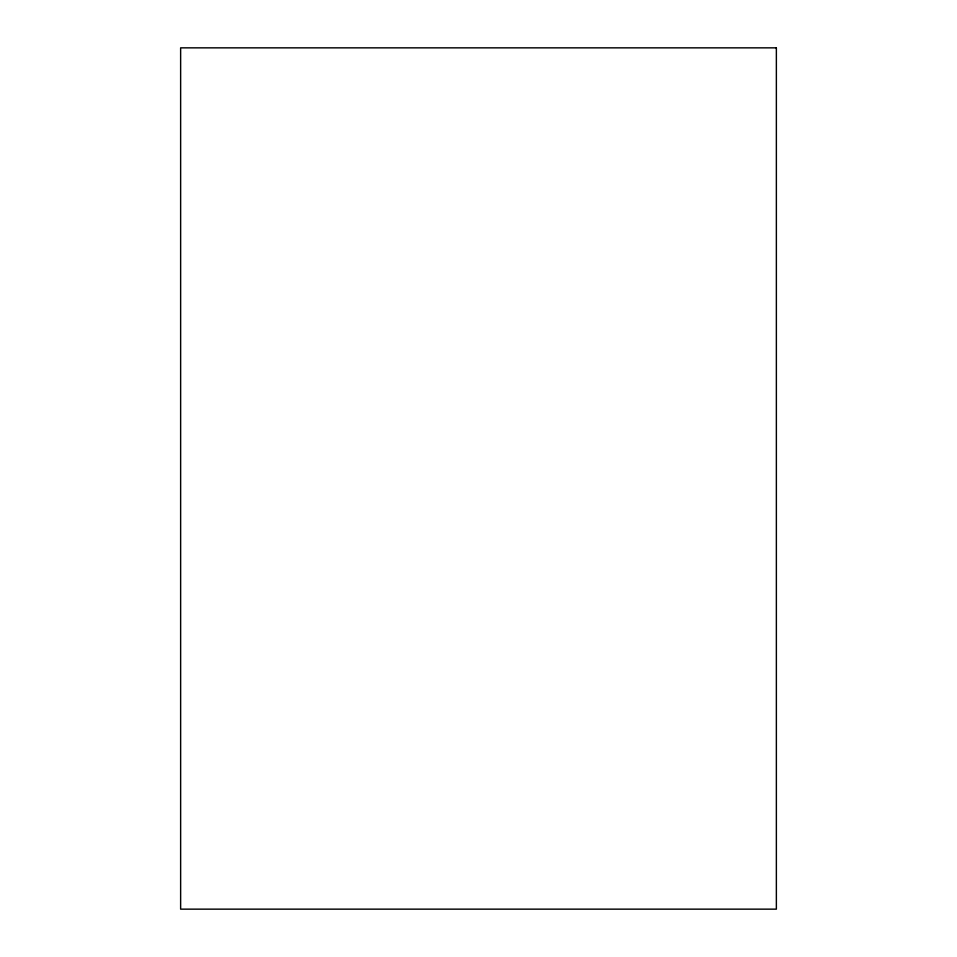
<?xml version="1.0" encoding="UTF-8"?>
<svg xmlns="http://www.w3.org/2000/svg" width="957" height="957" viewBox="0 0 957 957"><rect width="100%" height="100%" fill="white"/><g stroke="black" fill="none" stroke-linecap="round" stroke-linejoin="round"><path stroke-width="1.44" d="M776.366 47.85L180.634 47.85L180.634 909.15L776.366 909.15L776.366 47.85"/></g></svg>
